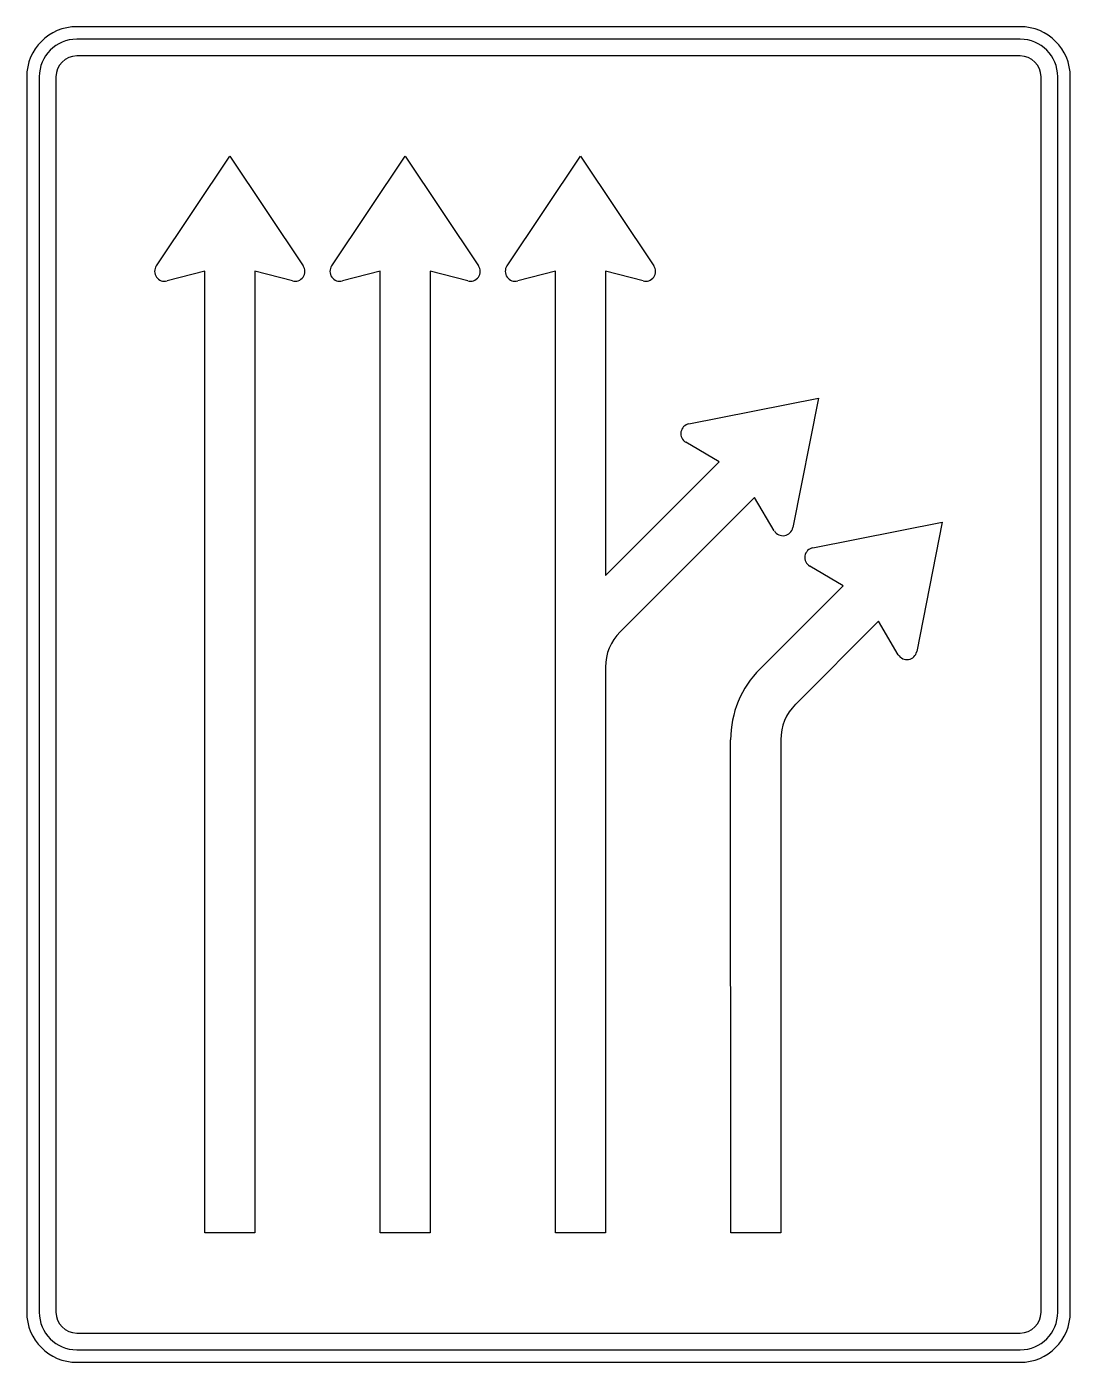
# Model space of a CAD drawing. Extents: x 0 to 1250, y 0 to 1600.
import ezdxf

# ---------------------------------------------------------------- set-up
doc = ezdxf.new("R2010")
doc.units = 0
doc.header["$LTSCALE"] = 25
doc.linetypes.add('AUSGEZOGEN', pattern=[0])
doc.layers.get('0').update_dxf_attribs({"linetype": 'AUSGEZOGEN'})

msp = doc.modelspace()

# ---------------------------------------------------------------- linework, layer by layer
for p, q in [((1190, 1600), (60, 1600)), ((1190, 1585), (60, 1585)), ((1190, 1565), (60, 1565)), ((0, 1540), (0, 60)), ((15, 1540), (15, 60)), ((35, 1540), (35, 60)), ((1215, 60), (1215, 1540)), ((1235, 60), (1235, 1540)), ((1250, 60), (1250, 1540)), ((155.3, 1313.7), (243.3, 1445)), ((243.3, 1445), (331.2, 1313.7)), ((365.3, 1313.7), (453.3, 1445)), ((453.3, 1445), (541.2, 1313.7)), ((575.3, 1313.7), (663.3, 1445)), ((663.3, 1445), (751.2, 1313.7)), ((213.3, 1307), (168.2, 1295.4)), ((213.3, 155), (213.3, 1307)), ((273.3, 1307), (273.3, 155)), ((318.3, 1295.4), (273.3, 1307)), ((423.3, 1307), (378.2, 1295.4)), ((423.3, 155), (423.3, 1307)), ((483.3, 1307), (483.3, 155)), ((528.3, 1295.4), (483.3, 1307)), ((633.3, 1307), (588.2, 1295.4)), ((633.3, 832.7), (633.3, 1307)), ((693.3, 1307), (693.3, 942.4)), ((738.3, 1295.4), (693.3, 1307)), ((793.2, 1124.3), (948.3, 1155)), ((948.3, 1155), (917.6, 999.9)), ((829.5, 1078.6), (789.4, 1102.2)), ((693.3, 942.4), (829.5, 1078.6)), ((871.9, 1036.2), (710.8, 875.1)), ((895.5, 996.2), (871.9, 1036.2)), ((941.7, 975.9), (1096.7, 1006.5)), ((1096.7, 1006.5), (1066.1, 851.4)), ((978, 930.1), (937.9, 953.8)), ((878.4, 830.6), (978, 930.1)), ((1020.4, 887.7), (920.8, 788.2)), ((1044, 847.7), (1020.4, 887.7)), ((633.3, 155), (633.3, 832.7)), ((693.2, 832.7), (693.3, 155)), ((843.3, 155), (843.2, 745.8)), ((903.2, 745.8), (903.3, 155)), ((273.3, 155), (213.3, 155)), ((483.3, 155), (423.3, 155)), ((693.3, 155), (633.3, 155)), ((903.3, 155), (843.3, 155)), ((60, 35), (1190, 35)), ((60, 15), (1190, 15)), ((60, 0), (1190, 0))]:
    msp.add_line(p, q)
for centre, radius, start, end in [((60, 1540), 60, 90, 180), ((1190, 1540), 60, 0, 90), ((60, 1540), 45, 90, 180), ((1190, 1540), 45, 0, 90), ((60, 1540), 25, 90, 180), ((1190, 1540), 25, 0, 90), ((165.2, 1307), 12, 146.195, 284.475), ((321.2, 1307), 12, 255.525, 393.805), ((375.2, 1307), 12, 146.195, 284.475), ((531.2, 1307), 12, 255.525, 393.805), ((585.2, 1307), 12, 146.19, 284.475), ((741.2, 1307), 12, 255.53, 393.805), ((795.5, 1112.5), 12, 101.195, 239.48), ((905.9, 1002.2), 12, 210.525, 348.805), ((944, 964.1), 12, 101.195, 239.48), ((753.2, 832.7), 60, 135, 180), ((1054.3, 853.8), 12, 210.52, 348.805), ((963.2, 745.8), 120, 135, 180), ((963.2, 745.8), 60, 135, 180), ((60, 60), 60, 180, 270), ((60, 60), 45, 180, 270), ((60, 60), 25, 180, 270), ((1190, 60), 60, 270, 360), ((1190, 60), 45, 270, 360), ((1190, 60), 25, 270, 360)]:
    msp.add_arc(centre, radius, start, end)

doc.saveas('drawing.dxf')
